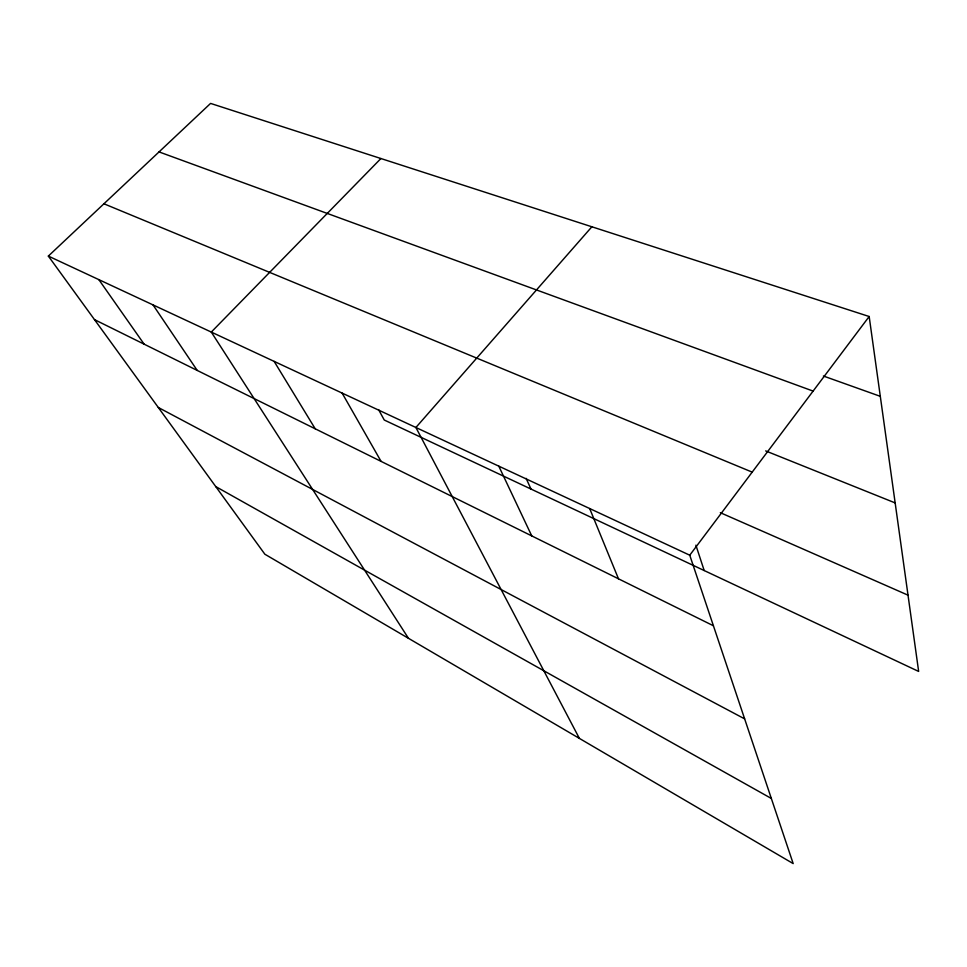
<?xml version="1.0" encoding="UTF-8"?>
<svg xmlns="http://www.w3.org/2000/svg" width="967" height="967" viewBox="0 0 967 967"><rect width="100%" height="100%" fill="white"/><g stroke="black" fill="none" stroke-linecap="round" stroke-linejoin="round"><path stroke-width="1.45" d="M689.749 555.203L869.176 316.511L210.576 103.409L48.35 256.086L264.873 554.224L793.182 863.591L689.749 555.203L48.35 256.086M591.864 226.786L415.895 427.487L579.39 738.401M380.913 158.528L211.29 332.068L408.473 638.317M823.388 376.018L880.308 396.337M159.047 151.916L813.114 391.091M765.659 450.912L895.164 502.913M103.928 203.783L752.193 472.126M720.342 512.691L908.013 595.164M94.476 319.606L713.416 625.77M158.31 407.482L744.638 718.868M215.762 486.594L771.34 798.464M98.839 279.632L144.119 344.155M153.016 304.895L197.208 370.409M274.132 361.38L315.218 428.792M342.113 393.085L381.071 461.368M378.544 409.597L384.274 420.029L918.65 671.436L869.176 316.511M498.791 466.154L531.753 535.911M526.133 478.375L530.992 489.06M589.677 508.533L618.481 578.81M695.889 545.183L704.181 570.53"/></g></svg>
